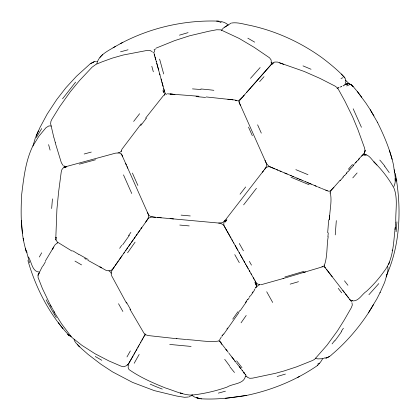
<?xml version="1.0" encoding="UTF-8"?>
<svg xmlns="http://www.w3.org/2000/svg" width="420" height="420" viewBox="0 0 420 420"><rect width="100%" height="100%" fill="white"/><g stroke="black" fill="none" stroke-linecap="round" stroke-linejoin="round"><path stroke-width="0.63" d="M271.31 62.953L271.126 59.976L269.551 57.813L254.132 47.324L239.159 38.43L220.831 29.867L216.636 29.768L208.892 31.227L189.714 35.768L174.636 40.635L155.988 48.169M55.818 237.773L56.915 209.333L58.574 192.224L61.22 172.037L61.766 169.88L62.864 168.252L64.785 167.018M395.808 221.965C395.419 210.887 398.029 198.786 394.034 188.276C388.757 178.495 381.812 169.701 373.931 161.894L376.955 165.018M329.238 219.907L329.459 215.492M336.32 220.61L335.233 234.885M128.247 366.303L128.163 367.568L128.998 369.553C140.207 377.391 152.906 382.956 165.575 388.012C174.106 390.668 182.564 394.879 191.615 395.131C203.705 393.829 215.639 391.109 227.105 387.067C232.685 383.465 243.605 384.211 245.359 376.593M329.6 219.413C329.417 210.635 332.299 201.422 330.283 192.843M395.43 224.737L395.608 222.222M396.931 221.907L396.107 231.767M51.65 208.525L52.453 198.881M395.608 225.109C393.241 240.734 394.259 258.61 383.911 271.582C378.861 278.712 373.007 285.248 366.613 291.197C361.651 294.273 358.292 302.5 351.451 300.641L349.944 299.639L342.825 290.451M328.183 236.838C326.534 246.246 327.663 256.51 324.287 265.461M395.026 229.666L395.246 227.246M327.899 236.806L328.288 232.811M96.836 63.704C98.779 54.789 108.523 50.673 115.516 46.394M154.271 51.996L154.508 50.09M392.175 250.577L392.296 249.942M380 292.709L384.647 282.345L386.909 274.654M111.19 272.795L111.526 271.415M386.342 276.953L387.87 271.11L388.012 267.766L387.44 266.584M32.965 146.071L35.238 138.217L40.031 127.391L47.213 114.009L56.658 99.661L65.945 87.696L76.424 76.309L90.253 63.788L93.902 61.94L90.804 63.41M145.11 334.026L143.141 338.021M164.603 95.135L164.908 92.983M121.175 151.373L121.973 149.173L141.225 123.779M329.952 193.142L331.007 190.58L332.645 188.716M36.13 135.959L38.367 130.914M388.647 264.364L389.713 262.038L389.477 262.547M343.828 85.559L344.316 85.355C346.836 82.278 346.201 78.215 343.093 75.805C336.704 69.3 329.621 63.504 322.376 57.986C300.799 42.336 276.077 31.054 250.021 25.379C243.989 24.318 237.878 22.103 231.693 22.995M57.304 243.18L57.74 242.282M111.71 270.984L114.366 266.742M36.32 137.529L41.711 128.562M380.189 292.325L376.819 298.967L368.45 312.858C358.323 328.293 346.143 342.4 332.068 354.359C330.351 356.207 328.141 357.315 325.831 358.239M42.62 266.017L38.052 275.09L38.084 277.483L42.41 288.524L51.077 306.553M33.904 144.338L38.902 136.206L46.058 127.622L48.92 125.906L51.277 126.032M39.323 257.014L41.69 252.809M43.145 265.818L45.507 261.618M126.982 356.921L130.342 350.926M33.815 144.049C25.667 159.553 23.777 177.597 21.651 194.717C20.696 213.575 20.58 233.132 26.255 251.339M131.35 358.969L128.746 363.594A5.056 2.336 9.1 0 0 128.641 364.445M131.806 358.166L133.114 355.84M135.298 351.955L139.634 344.248M140.453 342.799L142.674 338.856M132.232 357.404L128.195 364.313L126.462 365.705L123.795 366.77L121.128 366.182L108.99 360.964L94.983 353.724L81.963 345.361L71.657 337.244L61.698 323.993L53.933 311.687M132.631 356.695L135.728 351.188M139.267 344.899L140.963 341.896M141.85 340.31L143.603 337.197M133.97 354.317L134.888 352.685M136.091 350.548L136.983 348.962M139.167 354.433L134.185 363.274M137.86 347.403L138.737 345.844M144.028 336.441L145.546 334.661M45.449 260.852L53.739 247.023L52.332 249.27M221.387 30.371L223.309 28.098L231.121 23.111M386.164 276.139C400.601 244.755 401.719 206.897 395.272 173.387M255.497 288.005L256.625 286.088L256.715 284.408L254.993 280.733M53.03 248.152L54.889 245.018L57.068 243.054M368.45 312.858L373.433 304.773M221.219 337.197L219.839 339.407L219.65 340.725L220.7 342.599M322.56 358.832C321.08 361.578 319.195 364.13 316.706 366.051C295.601 380.447 271.488 390.212 246.524 395.43C231.478 397.866 216.258 399.719 200.996 398.8C197.899 397.945 193.851 397.761 191.825 394.884M341.36 331.275L343.392 328.23M119.648 248.32L121.695 245.353M237.893 311.745L232.748 319.1M254.299 290.446L250.446 296.006M246.204 315.467L241.054 322.822M246.587 301.56L240.266 310.627M247.91 299.654L249.175 297.832M127.596 252.809L135.088 242.135M115.148 265.624L122.005 255.822M123.779 253.286L135.256 236.885M136.112 235.662L148.58 218.08L151.956 216.956L155.521 217.271M118.193 261.266L113.3 268.264L111.08 270.491L108.785 270.359M118.955 260.18L124.577 252.147M125.732 250.493L127.643 247.763M128.494 246.55L130.431 243.779M131.492 242.261L133.219 239.799M134.111 238.523L137.156 234.166M137.97 233.006L139.886 230.265M140.821 228.937L141.839 227.477M145.609 222.091L147.467 219.434A5.056 3.922 -90 0 0 148.192 214.137L147.52 212.546M221.939 336.105L223.44 333.963M226.895 329.023L227.614 327.994M238.702 312.149L239.815 310.558M245.443 302.521L247.784 299.177M249.239 297.092L249.958 296.063M252.194 292.866L252.872 291.9M254.179 290.031L254.951 288.934M221.897 336.163L222.611 335.149M238.917 312.559L223.603 334.357M393.897 186.454C396.979 180.128 394.17 172.352 393.614 165.532C390.353 150.381 384.263 135.959 377.365 122.141M128.504 235.699L130.888 232.381M62.538 98.8L75.584 82.168M133.649 121.412L139.613 113.72M140.721 125.549L146.475 118.115M256.457 188.297L243.621 204.871M240.041 194.224L245.669 186.958M262.39 172.232L263.456 170.851M332.073 343.912L334.514 340.778M145.614 118.125L163.28 95.818L165.113 94.343M255.659 287.915L258.248 285.332L260.437 284.487M378.808 283.594L368.912 294.709M351.236 301.707L352.291 300.405M264.526 169.47L265.645 168.095A5.05 4.589 -76.7 0 1 270.501 167.034L274.864 168.866M250.514 78.33L260.148 67.531M357.121 172.956L352.779 177.881M352.522 164.483L348.306 169.265M357.887 160.529L358.995 159.264M361.211 156.739L364.413 153.048L365.09 150.57L364.423 147.635L357.935 129.696L352.711 117.054L344.815 100.984L338.389 89.323L336.903 87.46L334.971 86.063L320.014 78.409L304.253 71.474L277.447 62.06L274.643 62.039L271.819 64.26L273.462 62.722M259.613 81.664L264.017 76.671M353.509 165.522L351.241 168.095M245.863 93.272L239.678 100.422L239.61 103.226L240.324 104.927M249.212 89.476L246.272 92.804L247.553 91.355M249.496 89.156L252.53 85.712M252.814 85.397L259.103 78.267M261.093 76.01L264.154 72.545M242.524 97.052L238.728 100.558L236.912 100.79M332.745 188.601L340.2 180.159M349.692 169.402L350.894 168.037M354.622 163.81L357.541 160.503M358.465 159.464L360.775 156.844M242.954 96.569L244.241 95.109M247.936 90.92L250.772 87.712M251.244 87.171L255.89 81.911M260.857 76.283L256.205 81.548M264.484 72.167L271.126 64.643L272.155 63.961M259.471 77.852L262.479 74.44M262.852 74.02L270.784 65.032A5.05 2.919 0 0 0 271.136 62.9M355.582 162.724L356.811 161.333M333.884 187.309L330.173 191.079L328.718 191.247L321.741 188.528M342.977 177.009L344.211 175.613M346.353 173.187L347.592 171.78M353 165.653L354.239 164.246M358.376 159.563L359.205 158.624M344.479 175.749L346.899 173.014M347.939 171.838L350.112 169.376M340.084 180.705L343.34 177.035M317.457 365.447L317.809 365.069M361.673 155.831L362.57 154.87C368.466 153.174 371.39 159.416 374.808 162.808M102.669 54.526L99.971 57.377M225.257 220.164L222.553 222.689L219.067 223.083L153.899 217.124L150.628 216.547L149.1 215.46L148.145 213.953L122.11 155.505A5.056 3.911 90 0 0 118.424 152.985M327.364 357.262L326.377 357.982L329.275 356.612M121.653 150.953L120.162 152.155L117.863 153.032M191.578 395.456L190.906 395.95L192.439 394.837M319.578 363.132L317.735 364.04M224.71 27.137L227.771 25.189M120.388 43.675C148.601 28.581 180.611 20.822 212.594 21C217.891 21.053 224.416 20.989 228.296 25.116M297.239 377.701L299.681 376.336M113.096 47.743L122.829 42.31M346.642 85.964L349.598 84.662M219.938 22.732L221.209 22.202M190.239 396.365L188.963 396.895M343.124 85.853L343.376 85.748L343.108 85.859M337.99 88.006L338.473 87.801M337.512 88.205L337.05 88.4L337.78 88.095M339.938 87.192L340.426 86.987M338.257 87.895L338.767 87.68M345.056 84.798L347.508 83.816L349.072 83.654L351.083 84.578L353.01 86.357L357.467 91.702L366.072 103.352L370.204 109.673L377.407 122.225M322.581 266.795L283.043 278.57M304.07 271.299L284.802 277.006M179.429 35.17L188.071 32.634M303.093 272.669L305.566 271.913M285.416 374.078L277.116 376.504M298.499 281.694L290.157 284.141M94.453 61.698L95.729 61.399M79.401 164.152L95.587 159.752M154.082 49.481L155.631 49.03M66.507 166.493L115.537 153.153L117.605 152.985M283.721 278.376L261.114 284.723M120.53 51.818L128.048 49.78M152.896 52.516L154.066 52.18M225.424 391.193L218.332 393.12M84.173 154.004L91.277 152.077M245.291 376.346L246.556 376M218.111 341.135C207.617 342.384 196.901 339.98 186.344 339.602M321.919 266.553L323.211 266.338L325.096 267.556L344.474 292.577M225.167 398.37L246.524 395.43M66.512 166.892L64.932 167.066L63.814 165.527M71.305 336.294L69.93 335.969L67.851 334.409L70.271 336.005L67.888 334.498L69.08 335.444C49.366 314.564 35.826 288.057 27.909 260.547M188.349 397.016L184.559 397.299L176.752 396.06L154.234 390.6L132.494 382.373L112.539 371.879L100.879 364.208L88.106 354.412L81.323 348.416L75.989 343.051L74.414 340.704L74.067 339.46M323.915 358.649L317.656 358.906L315.614 358.103M39.244 272.071C32.056 271.766 31.637 261.744 28.424 256.925M96.422 61.341L97.183 61.341M216.605 21.1L219.135 21.21M200.996 398.8L201.469 398.822M172.541 94.206L170.011 94.033L198.928 96.269M191.095 346.437L169.717 344.431M192.481 88.883L200.991 89.539M167.396 93.797L174.962 94.411M185.787 339.455L176.542 338.615M196.035 96.574L205.611 97.451M189.226 225.918L179.776 225.057M181.088 215.114L190.281 215.953M157.579 217.46L161.238 217.796M170.063 218.6L173.57 218.92M206.209 96.941L235.421 100.086M176.878 338.735L148.06 335.538L145.745 334.772L143.892 333.065L129.938 309.251M232.927 99.797L227.85 99.209M218.668 223.046L220.6 223.272L223.561 225.067L228.422 233.525M108.098 270.764L106.239 270.459L99.918 266.921L101.53 267.839M235.594 100.401L236.654 100.606L235.599 100.301M196.996 397.877L199.999 398.596L196.371 397.719M279.557 62.822L283.815 64.402L283.51 64.281M291.007 177.219L309.167 184.779M295.848 169.649L307.96 174.667M303.014 65.882L311.047 69.253M276.56 169.575L279.058 170.625M279.668 170.877L281.216 171.528M281.731 171.743L293.559 176.704M296.867 178.096L301.203 179.912M302.741 180.558L304.28 181.204M305.671 181.786L308.306 182.889M308.983 183.172L311.446 184.207M311.698 184.317L316.108 186.165M317.867 186.905L319.515 187.593M319.62 187.64L321.211 188.307M307.54 182.569L308.5 182.973M290.257 175.319L291.359 175.786M304.82 181.429L305.907 181.886M272.008 167.664L277.956 170.163M279.61 170.856L281.258 171.549M284.77 173.019L287.18 174.032M292.709 176.347L298.064 178.6M299.481 179.193L302.573 180.49M308.831 183.109L311.125 184.076M314.858 185.64L317.263 186.648M325.789 190.223L327.29 190.906M271.194 167.302L268.894 166.247L266.411 163.475L265.01 160.346M271.136 62.37L272.69 63.131M127.166 364.702L128.893 365.547M100.632 267.335L87.874 260.284M247.832 38.178L254.688 42.147M101.845 360.308L95.272 356.496M84.635 258.447L86.247 259.366M81.585 264.91L74.975 261.088M78.598 254.31L72.644 250.73M72.088 251.134L57.545 242.177M166.677 94.395C164.383 93.492 164.467 90.752 163.758 88.778M152.208 51.66L149.751 50.342L146.99 50.453L123.191 55.02L112.35 58.112L102.139 61.808L95.939 64.386L92.096 67.179L79.501 80.561L70.387 91.655L59.687 106.664L51.833 119.395L50.935 121.317L50.626 123.716L53.76 137.167M108.738 270.764L110.528 272.066L111.536 273.494M345.644 80.341L349.797 84.331M351.083 84.578L352.149 85.454M78.671 345.886L79.769 346.92L77.364 344.631M341.344 74.046L344.773 77.915M238.392 101.472L239.206 102.354M245.207 374.162L245.931 375.023M246.545 376.183L247.485 377.323L249.732 378.305L252.646 378.131L275.357 373.338L283.92 371.002L296.536 366.875L312.659 360.439L314.669 359.279L327.08 345.109L337.412 330.934L344.185 320.14L351.325 307.713L352.322 305.046L351.923 302.668M62.921 165.28L61.336 162.703L55.235 142.727M241.978 367.673L236.623 360.843M344.474 280.807L347.928 285.269M338.226 288.346L341.696 292.819M243.799 372.645L244.666 373.758L243.38 372.099M326.429 269.283L327.868 271.142M328.178 271.541L332.209 276.743M345.497 293.9L346.862 295.659M347.167 296.058L348.605 297.911M220.978 342.962L220.327 342.122A5.056 2.347 9 0 0 218.358 340.756M222.07 344.369L225.152 348.348M227.126 350.899L225.755 349.125M231.861 357.016L233.914 359.662M235.274 361.415L228.926 353.22M241.411 369.343L236.323 362.78M241.747 369.779L242.776 371.107L242.062 370.178M243.122 371.548L244.141 372.866M228.26 352.364L225.482 348.779M239.347 366.681L240.739 368.471M243.989 372.887L244.897 374.057M361.699 97.214L357.467 91.702M234.707 360.948L235.657 362.177M58.364 322.739L62.958 328.718M229.672 365.967L224.71 359.326M384.657 166.184L389.219 172.594M363.82 153.82L364.366 154.681M54.159 314.097L56.317 317.562M325.416 267.976L324.261 266.112L324.051 265.01M373.963 115.957L370.204 109.673M52.894 309.503L54.674 312.585M130.746 309.839L126.378 302.101M122.876 311.477L118.524 303.723M349.624 299.224L350.632 300.998M239.295 243.49L243.416 250.819M228.816 234.224L230.969 238.04M231.84 239.6L232.696 241.117M233.552 242.634L239.568 253.323M240.44 254.877L242.104 257.833M242.456 258.452L245.816 264.422M246.404 265.472L247.244 266.963M247.627 267.645L249.837 271.572M250.992 273.63L255.344 281.358M226.653 230.375L224.175 225.887A5.056 4.594 -76.9 0 1 224.947 220.568L264.71 169.228L266.553 166.152L266.616 164.304L266.023 162.619L240.576 105.493M227.089 231.152L230.092 236.486M230.522 237.248L233.846 243.159M235.158 245.495L237.835 250.247M239.085 252.467L242.933 259.303M243.758 260.773L244.661 262.379M245.564 263.981L248.11 268.501M249.312 270.643L251.564 274.643M253.302 277.73L254.173 279.279M239.3 262.694L234.759 254.62M249.354 261.366L251.465 265.125M126.53 303.224L111.62 275.73L111.08 273.541M56.149 239.967L57.199 241.857M50.421 305.03L52.595 308.989M239.279 103.12L240.665 105.698M46.137 299.822L48.011 303.382M353.183 108.785L361.442 127.281M131.754 193.515L123.491 174.878M257.612 124.829L261.303 133.124M248.514 127.129L252.341 135.718M137.886 185.472L132.389 173.066M125.606 163.359L126.32 164.966M127.034 166.561L127.743 168.158M121.49 153.788L122.692 156.817M29.568 262.784L26.381 251.05M389.34 150.26L392.133 159.29M153.977 53.45L155.778 59.693M394.181 169.701L394.758 171.549M26.523 250.871L27.001 252.499M50.101 150.097L48.605 144.643M55.356 142.774L53.891 137.466M163.695 73.967L159.616 59.11M153.332 71.804L151.82 66.276M154.775 56.038L154.261 53.991M157.075 64.412L158.603 69.977M161.07 78.981L161.653 81.102M158.062 68.008L156.786 63.373M156.203 61.241L156.922 63.851M158.198 68.518L164.519 91.555M155.053 57.052L156.345 61.766M161.931 82.12L163.086 86.331M159.663 73.841L159.936 74.855M394.212 171.481L394.49 172.567M396.848 181.136L396.491 178.909M23.168 238.214L23.468 240.293M245.417 374.572L245.537 375.459M25.925 251.092L25.599 248.346M22.507 233.226L21.336 220.28M395.042 178.532L395.225 181.036M64.045 166.457L64.113 167.701M54.222 314.055A237.605 223.787 -59 0 1 48.08 303.34M234.502 372.493A244.262 58.412 71.1 0 1 229.787 366.655M341.607 331.517A240.014 201.233 78.9 0 1 334.735 341.014M326.204 357.751A236.838 33.096 53.1 0 1 324.145 357.992M162.283 389.067A233.898 210.504 -88.2 0 1 150.192 384.132M266.705 291.758A237.709 0.709 60.7 0 1 272.69 302.463M328.603 219.844A239.999 160.041 -88.7 0 1 327.658 232.701M259.623 284.461A5.056 4.594 -77.2 0 1 255.811 282.188M88.189 259.476A240.035 114.923 7.3 0 1 78.776 254.237M122.635 244.886A240.172 49.76 -49.3 0 1 129.402 235.31M92.946 62.669A244.96 34.435 54.3 0 1 94.379 61.593M379.785 160.057A244.267 127.454 -0.9 0 1 384.836 166.147M200.939 88.967A241.19 142.921 10.7 0 1 213.88 90.311M340.982 78.55A233.898 14.537 -48.1 0 1 342.878 77.763M56.091 237.337L55.807 240.035L56.081 237.337M365.09 150.57L364.413 153.048L365.09 150.57M39.065 273.152L38.052 275.09L39.065 273.152M226.002 220.81L225.288 222.043L226.874 219.713L226.002 220.81M65.536 166.887L64.491 167.381L66.623 166.609L65.536 166.887M347.004 84.016L345.55 84.641L347.004 84.016M347.261 83.911L345.917 84.483L347.261 83.911M347.508 83.816L346.106 84.404L347.508 83.816M341.418 86.567L340.914 86.783L341.439 86.562M365.232 154.891L363.704 155.006L366.24 154.844L365.232 154.891M182.217 393.493L180.479 393.026L182.217 393.493M353.01 86.357L350.936 84.546L353.02 86.368M221.86 344.232L220.815 342.531L221.86 344.232M255.764 283.868L254.945 282.518L256.295 285.332L255.764 283.868M163.354 91.439L163.054 90.526L163.401 92.521L163.354 91.439"/></g></svg>
